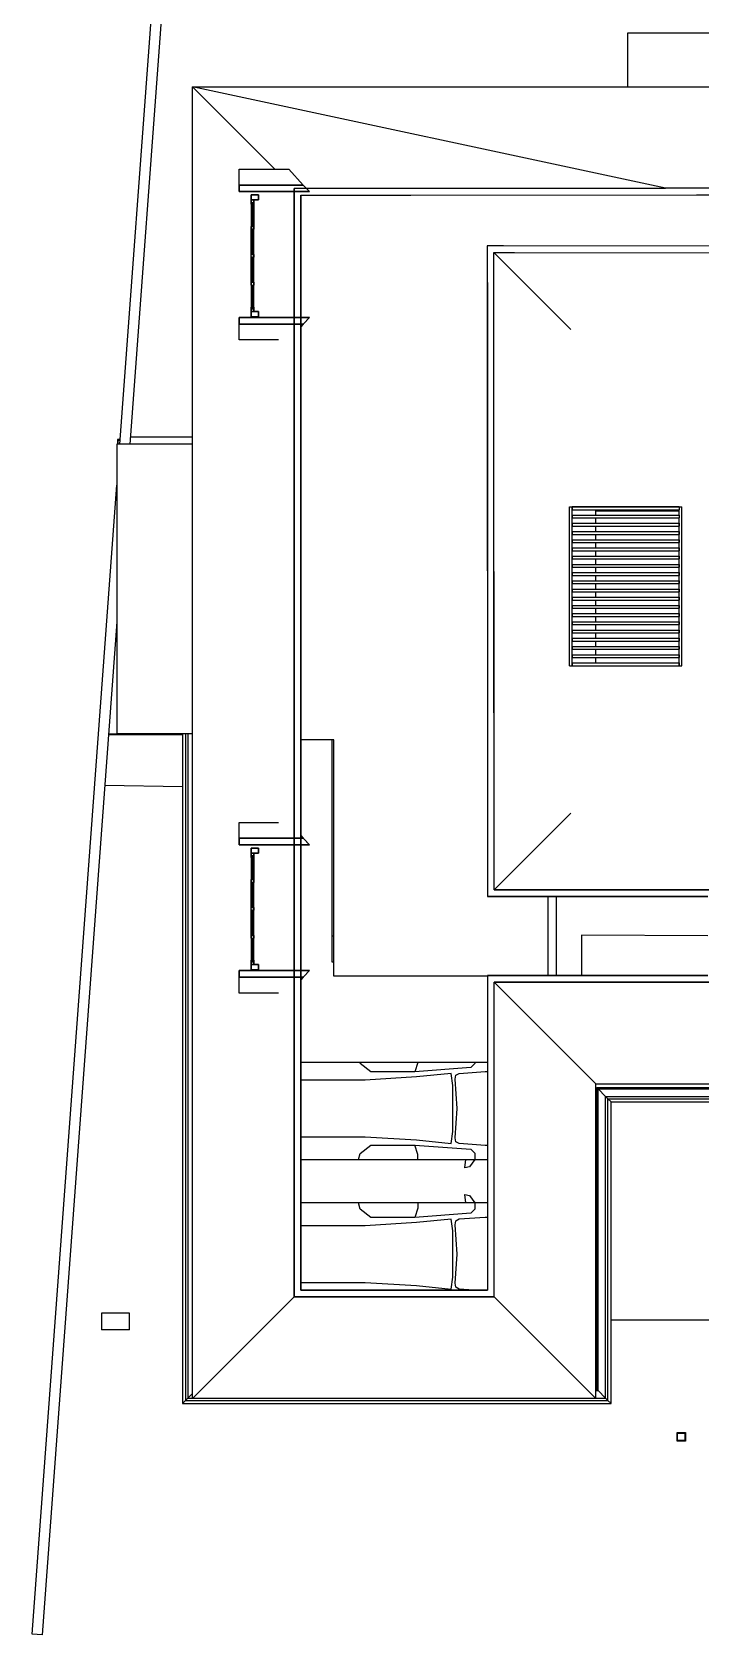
# Model space of a CAD drawing. Header units: metres. Extents: x -23 to 596, y -641 to 260.
# Drawn here: x -23 to 216, y -632 to -58 of the extents above; entities that cross this region are included whole.
import ezdxf

# ---------------------------------------------------------------- set-up
doc = ezdxf.new("R2010")
doc.units = ezdxf.units.M

msp = doc.modelspace()

# ---------------------------------------------------------------- linework, layer by layer
for p, q in [((8.45, -205.72), (21.22, -32.81)), ((24.81, -33.08), (12.06, -205.72)), ((250.01, -58.74), (190.01, -58.74)), ((190.01, -58.74), (190.01, -77.92)), ((34.42, -77.92), (532.08, -77.92)), ((203.66, -114.2), (34.42, -77.92)), ((34.42, -546.97), (34.42, -77.92)), ((34.42, -77.92), (63.91, -107.41)), ((51.1, -107.41), (68.88, -107.41)), ((51.1, -113.04), (51.1, -107.41)), ((68.88, -107.41), (74.04, -113.04)), ((51.1, -115.42), (51.1, -113.04)), ((51.1, -113.04), (74.04, -113.04)), ((70.77, -114.27), (203.66, -114.2)), ((70.77, -510.62), (70.77, -114.27)), ((76.23, -115.42), (74.04, -113.04)), ((323.63, -114.2), (203.66, -114.2)), ((76.23, -115.42), (51.1, -115.42)), ((55.41, -118.39), (55.41, -116.57)), ((55.41, -116.57), (58.01, -116.57)), ((55.41, -118.39), (56.39, -118.39)), ((55.41, -119.94), (55.41, -118.39)), ((55.41, -119.36), (55.41, -118.39)), ((58.01, -118.39), (55.41, -118.39)), ((56.39, -118.39), (55.41, -118.39)), ((55.41, -118.39), (55.41, -118.39)), ((55.41, -118.39), (55.41, -118.39)), ((55.41, -118.39), (55.41, -118.39)), ((55.41, -118.39), (55.41, -118.39)), ((55.41, -118.39), (55.41, -118.39)), ((55.41, -118.39), (55.41, -119.94)), ((56.39, -119.36), (55.41, -119.36)), ((55.41, -119.91), (55.41, -119.36)), ((56.39, -119.91), (55.41, -119.91)), ((55.41, -119.94), (55.41, -119.91)), ((56.39, -119.94), (55.41, -119.94)), ((55.41, -119.94), (55.41, -127.85)), ((55.41, -119.94), (55.9, -119.94)), ((55.41, -119.94), (55.41, -119.94)), ((55.9, -119.36), (55.9, -119.91)), ((55.9, -119.94), (55.9, -119.91)), ((55.9, -127.85), (55.9, -119.94)), ((55.9, -119.94), (55.9, -127.85)), ((55.9, -119.94), (55.9, -127.85)), ((55.9, -119.94), (55.9, -119.94)), ((55.9, -119.94), (55.9, -119.94)), ((55.9, -119.94), (56.39, -119.94)), ((56.39, -158.28), (56.39, -118.39)), ((56.39, -118.39), (56.39, -119.94)), ((56.39, -118.39), (56.39, -118.39)), ((56.39, -118.39), (56.39, -118.39)), ((56.39, -118.39), (56.39, -118.39)), ((56.39, -118.39), (56.39, -118.39)), ((56.39, -118.39), (56.39, -119.94)), ((56.39, -119.36), (56.39, -119.36)), ((56.39, -119.36), (56.39, -119.36)), ((56.39, -119.36), (56.39, -119.91)), ((56.39, -119.91), (56.39, -119.94)), ((56.39, -119.94), (56.39, -127.85)), ((58.01, -116.57), (58.01, -118.39)), ((73.16, -116.66), (214.76, -116.57)), ((73.16, -116.66), (73.16, -508.23)), ((214.76, -116.57), (309.96, -116.57)), ((56.39, -127.85), (55.41, -127.85)), ((56.39, -127.85), (55.41, -127.85)), ((55.41, -128.85), (55.41, -127.85)), ((55.41, -128.85), (55.41, -127.85)), ((55.41, -127.85), (55.9, -127.85)), ((55.41, -127.85), (55.41, -128.84)), ((55.41, -127.85), (55.41, -127.85)), ((55.41, -128.85), (55.41, -128.84)), ((55.41, -128.85), (56.39, -128.85)), ((55.41, -128.85), (56.39, -128.85)), ((55.41, -137.83), (55.41, -128.85)), ((55.9, -128.85), (55.41, -128.85)), ((55.41, -128.85), (55.41, -128.85)), ((55.9, -127.85), (55.9, -127.85)), ((55.9, -127.85), (56.39, -127.85)), ((55.9, -128.85), (55.9, -137.83)), ((55.9, -137.83), (55.9, -128.85)), ((55.9, -128.85), (55.9, -137.8)), ((55.9, -128.85), (55.9, -128.85)), ((56.39, -128.85), (55.9, -128.85)), ((56.39, -127.85), (56.39, -127.85)), ((56.39, -127.85), (56.39, -128.85)), ((56.39, -128.84), (56.39, -127.85)), ((56.39, -128.84), (56.39, -128.85)), ((56.39, -128.85), (56.39, -128.85)), ((56.39, -137.83), (56.39, -128.85)), ((248.25, -134.88), (139.86, -134.8)), ((139.86, -134.8), (139.94, -367.47)), ((169.72, -164.66), (142.25, -137.19)), ((142.32, -365.08), (142.25, -137.19)), ((142.25, -137.19), (245.87, -137.26)), ((56.39, -137.83), (55.41, -137.83)), ((55.41, -137.83), (56.39, -137.83)), ((55.41, -138.83), (55.41, -137.83)), ((55.41, -138.83), (55.41, -137.83)), ((55.41, -137.83), (55.9, -137.83)), ((55.41, -137.83), (55.41, -137.83)), ((55.41, -138.83), (55.41, -137.83)), ((55.41, -137.83), (55.41, -137.83)), ((55.41, -147.82), (55.41, -138.83)), ((55.41, -138.83), (55.9, -138.83)), ((55.9, -138.83), (55.41, -138.83)), ((55.41, -138.83), (56.39, -138.83)), ((55.41, -138.83), (55.41, -138.83)), ((55.41, -138.83), (55.9, -138.83)), ((55.41, -138.83), (55.41, -138.83)), ((55.9, -137.83), (55.9, -137.8)), ((55.9, -137.83), (55.9, -137.83)), ((55.9, -137.83), (56.39, -137.83)), ((55.9, -138.83), (55.9, -147.82)), ((55.9, -147.82), (55.9, -138.83)), ((55.9, -147.82), (55.9, -138.83)), ((55.9, -138.83), (56.39, -138.83)), ((55.9, -138.83), (55.9, -138.85)), ((55.9, -138.83), (55.9, -138.83)), ((55.9, -138.83), (56.39, -138.83)), ((55.9, -138.85), (55.9, -147.81)), ((56.39, -137.83), (56.39, -137.83)), ((56.39, -137.83), (56.39, -137.83)), ((56.39, -137.83), (56.39, -138.83)), ((56.39, -138.83), (56.39, -137.83)), ((56.39, -138.83), (56.39, -138.83)), ((56.39, -147.82), (56.39, -138.83)), ((56.39, -138.83), (56.39, -138.83)), ((55.41, -147.82), (55.9, -147.82)), ((56.39, -147.82), (55.41, -147.82)), ((55.9, -147.82), (55.41, -147.82)), ((55.41, -148.81), (55.41, -147.82)), ((55.41, -147.82), (55.41, -147.82)), ((55.41, -148.81), (55.41, -147.82)), ((55.41, -148.81), (55.41, -147.82)), ((55.41, -147.82), (55.9, -147.82)), ((55.41, -147.82), (55.41, -147.82)), ((55.41, -147.82), (55.41, -147.82)), ((55.41, -147.82), (55.41, -148.81)), ((55.41, -148.81), (56.39, -148.81)), ((55.41, -148.81), (56.39, -148.81)), ((55.41, -148.81), (55.41, -156.73)), ((55.41, -148.81), (55.9, -148.81)), ((55.41, -148.81), (55.41, -148.81)), ((55.9, -147.82), (55.9, -147.81)), ((55.9, -147.82), (56.39, -147.82)), ((55.9, -147.82), (55.9, -147.82)), ((55.9, -147.82), (56.39, -147.82)), ((55.9, -156.73), (55.9, -148.81)), ((55.9, -156.73), (55.9, -148.81)), ((55.9, -148.81), (55.9, -156.73)), ((55.9, -148.81), (55.9, -148.81)), ((55.9, -148.81), (56.39, -148.81)), ((56.39, -147.82), (56.39, -148.81)), ((56.39, -148.81), (56.39, -147.82)), ((56.39, -147.82), (56.39, -147.82)), ((56.39, -148.81), (56.39, -148.81)), ((56.39, -156.73), (56.39, -148.81)), ((51.1, -160.4), (76.23, -160.4)), ((51.1, -162.78), (51.1, -160.4)), ((56.39, -156.73), (55.41, -156.73)), ((55.41, -158.28), (55.41, -156.73)), ((55.41, -156.73), (55.41, -156.75)), ((55.9, -156.73), (55.41, -156.73)), ((55.41, -156.73), (55.41, -156.73)), ((55.41, -156.73), (55.41, -158.27)), ((56.39, -156.75), (55.41, -156.75)), ((55.41, -156.75), (55.41, -157.3)), ((55.41, -157.3), (56.39, -157.3)), ((55.41, -158.28), (55.41, -157.3)), ((55.41, -158.28), (55.41, -157.3)), ((55.41, -158.28), (55.41, -158.27)), ((55.41, -158.27), (55.41, -158.27)), ((56.39, -158.28), (55.41, -158.28)), ((55.41, -158.28), (55.41, -158.28)), ((55.41, -158.28), (58.01, -158.28)), ((55.41, -160.17), (55.41, -158.28)), ((55.41, -158.28), (56.39, -158.28)), ((55.41, -158.28), (55.41, -158.28)), ((58.01, -160.17), (55.41, -160.17)), ((55.9, -156.75), (55.9, -156.73)), ((55.9, -156.73), (55.9, -156.73)), ((56.39, -156.73), (55.9, -156.73)), ((55.9, -157.3), (55.9, -156.75)), ((56.39, -156.75), (56.39, -156.73)), ((56.39, -156.73), (56.39, -158.28)), ((56.39, -156.73), (56.39, -158.27)), ((56.39, -156.75), (56.39, -157.3)), ((56.39, -157.3), (56.39, -157.3)), ((56.39, -158.27), (56.39, -158.28)), ((56.39, -158.27), (56.39, -158.27)), ((56.39, -158.28), (56.39, -158.28)), ((58.01, -158.28), (58.01, -160.17)), ((74.04, -162.78), (76.23, -160.4)), ((74.04, -162.78), (51.1, -162.78)), ((51.1, -168.42), (51.1, -162.78)), ((74.04, -162.78), (73.16, -163.75)), ((65.14, -168.42), (51.1, -168.42)), ((7.37, -205.72), (7.37, -309.23)), ((34.42, -205.72), (7.37, -205.72)), ((7.6, -204.1), (7.6, -205.72)), ((8.57, -204.1), (7.6, -204.1)), ((7.8, -205.72), (7.8, -204.3)), ((7.8, -204.3), (8.55, -204.3)), ((12.25, -203.11), (34.42, -203.11)), ((-22.97, -631.27), (7.37, -220.32)), ((169.25, -228.11), (170.25, -228.11)), ((169.25, -284.95), (169.25, -228.11)), ((208.52, -228.11), (170.25, -228.11)), ((170.25, -284.95), (170.25, -228.11)), ((170.25, -228.15), (170.25, -229.15)), ((170.25, -228.15), (208.52, -228.15)), ((170.25, -229.15), (208.52, -229.15)), ((178.68, -228.15), (178.68, -228.11)), ((178.68, -231.08), (178.68, -229.15)), ((208.52, -228.11), (209.52, -228.11)), ((208.52, -228.15), (208.52, -228.11)), ((208.52, -228.15), (208.52, -229.15)), ((208.52, -231.08), (208.52, -229.15)), ((209.52, -284.95), (209.52, -228.11)), ((170.25, -231.08), (170.25, -232.08)), ((170.25, -231.08), (208.52, -231.08)), ((170.25, -232.08), (208.52, -232.08)), ((170.25, -234.02), (170.25, -235.02)), ((170.25, -234.02), (208.52, -234.02)), ((208.52, -229.69), (178.68, -229.69)), ((178.68, -234.02), (178.68, -232.08)), ((208.52, -231.08), (208.52, -232.08)), ((208.52, -284.95), (208.52, -232.08)), ((208.52, -234.02), (208.52, -235.02)), ((170.25, -235.02), (208.52, -235.02)), ((170.25, -236.96), (170.25, -237.96)), ((170.25, -236.96), (208.52, -236.96)), ((170.25, -237.96), (208.52, -237.96)), ((170.25, -239.89), (170.25, -240.89)), ((170.25, -239.89), (208.52, -239.89)), ((178.68, -236.96), (178.68, -235.02)), ((178.68, -239.89), (178.68, -237.96)), ((208.52, -236.96), (208.52, -237.96)), ((208.52, -239.89), (208.52, -240.89)), ((170.25, -240.89), (208.52, -240.89)), ((170.25, -242.83), (170.25, -243.83)), ((170.25, -242.83), (208.52, -242.83)), ((170.25, -243.83), (208.52, -243.83)), ((170.25, -245.77), (170.25, -246.77)), ((170.25, -245.77), (208.52, -245.77)), ((178.68, -242.83), (178.68, -240.89)), ((178.68, -245.77), (178.68, -243.83)), ((208.52, -242.83), (208.52, -243.83)), ((208.52, -245.77), (208.52, -246.77)), ((170.25, -246.77), (208.52, -246.77)), ((170.25, -248.7), (170.25, -249.7)), ((170.25, -248.7), (208.52, -248.7)), ((170.25, -249.7), (208.52, -249.7)), ((170.25, -251.64), (170.25, -252.64)), ((170.25, -251.64), (208.52, -251.64)), ((178.68, -248.7), (178.68, -246.77)), ((178.68, -251.64), (178.68, -249.7)), ((208.52, -248.7), (208.52, -249.7)), ((208.52, -251.64), (208.52, -252.64)), ((170.25, -252.64), (208.52, -252.64)), ((170.25, -254.58), (170.25, -255.58)), ((170.25, -254.58), (208.52, -254.58)), ((170.25, -255.58), (208.52, -255.58)), ((170.25, -257.51), (170.25, -258.51)), ((170.25, -257.51), (208.52, -257.51)), ((178.68, -254.58), (178.68, -252.64)), ((178.68, -257.51), (178.68, -255.58)), ((208.52, -254.58), (208.52, -255.58)), ((208.52, -257.51), (208.52, -258.51)), ((170.25, -258.51), (208.52, -258.51)), ((170.25, -260.45), (170.25, -261.45)), ((170.25, -260.45), (208.52, -260.45)), ((170.25, -261.45), (208.52, -261.45)), ((170.25, -263.39), (170.25, -264.39)), ((170.25, -263.39), (208.52, -263.39)), ((178.68, -260.45), (178.68, -258.51)), ((178.68, -263.39), (178.68, -261.45)), ((208.52, -260.45), (208.52, -261.45)), ((208.52, -263.39), (208.52, -264.39)), ((7.37, -269.21), (-19.38, -631.53)), ((170.25, -264.39), (208.52, -264.39)), ((170.25, -266.32), (170.25, -267.32)), ((170.25, -266.32), (208.52, -266.32)), ((170.25, -267.32), (208.52, -267.32)), ((170.25, -269.26), (170.25, -270.26)), ((170.25, -269.26), (208.52, -269.26)), ((178.68, -266.32), (178.68, -264.39)), ((178.68, -269.26), (178.68, -267.32)), ((208.52, -266.32), (208.52, -267.32)), ((208.52, -269.26), (208.52, -270.26)), ((170.25, -270.26), (208.52, -270.26)), ((170.25, -272.2), (170.25, -273.2)), ((170.25, -272.2), (208.52, -272.2)), ((170.25, -273.2), (208.52, -273.2)), ((178.68, -272.2), (178.68, -270.26)), ((178.68, -275.13), (178.68, -273.2)), ((208.52, -272.2), (208.52, -273.2)), ((170.25, -275.13), (170.25, -276.13)), ((170.25, -275.13), (208.52, -275.13)), ((170.25, -276.13), (208.52, -276.13)), ((170.25, -278.07), (170.25, -279.07)), ((170.25, -278.07), (208.52, -278.07)), ((170.25, -279.07), (208.52, -279.07)), ((178.68, -278.07), (178.68, -276.13)), ((178.68, -281.01), (178.68, -279.07)), ((208.52, -275.13), (208.52, -276.13)), ((208.52, -278.07), (208.52, -279.07)), ((169.25, -284.95), (170.25, -284.95)), ((170.25, -281.01), (170.25, -282.01)), ((170.25, -281.01), (208.52, -281.01)), ((170.25, -282.01), (208.52, -282.01)), ((170.25, -283.95), (170.25, -284.95)), ((170.25, -283.95), (208.52, -283.95)), ((170.25, -284.95), (208.52, -284.95)), ((178.68, -283.95), (178.68, -282.01)), ((208.52, -281.01), (208.52, -282.01)), ((208.52, -283.95), (208.52, -284.95)), ((208.52, -284.95), (209.52, -284.95)), ((208.52, -284.95), (209.52, -284.95)), ((30.8, -309.5), (4.42, -309.25)), ((7.37, -309.23), (34.42, -309.23)), ((8.6, -309.23), (34.42, -309.23)), ((30.8, -309.23), (30.8, -548.82)), ((30.8, -309.23), (31.94, -309.23)), ((31.94, -309.23), (31.94, -547.69)), ((31.94, -309.23), (32.79, -309.23)), ((32.79, -309.23), (34.42, -309.23)), ((32.79, -309.23), (32.79, -546.83)), ((4.39, -309.55), (30.8, -309.55)), ((85, -311.39), (73.16, -311.39)), ((84.41, -311.39), (73.16, -311.39)), ((84.41, -390.99), (84.41, -311.39)), ((84.41, -311.39), (84.41, -311.39)), ((85, -395.99), (85, -311.39)), ((30.8, -328.28), (3.05, -327.74)), ((169.74, -337.67), (142.32, -365.08)), ((51.1, -340.97), (65.14, -340.97)), ((51.1, -346.61), (51.1, -340.97)), ((51.1, -348.99), (51.1, -346.61)), ((51.1, -346.61), (74.04, -346.61)), ((76.23, -348.99), (51.1, -348.99)), ((73.16, -345.64), (74.04, -346.61)), ((76.23, -348.99), (74.04, -346.61)), ((55.41, -351.95), (55.41, -350.14)), ((55.41, -350.14), (58.01, -350.14)), ((55.41, -351.95), (56.39, -351.95)), ((55.41, -353.5), (55.41, -351.95)), ((55.41, -352.93), (55.41, -351.95)), ((58.01, -351.95), (55.41, -351.95)), ((56.39, -351.95), (55.41, -351.95)), ((55.41, -351.95), (55.41, -351.95)), ((55.41, -351.95), (55.41, -351.95)), ((55.41, -351.95), (55.41, -351.95)), ((55.41, -351.95), (55.41, -351.95)), ((55.41, -351.95), (55.41, -351.95)), ((55.41, -351.95), (55.41, -353.5)), ((56.39, -352.93), (55.41, -352.93)), ((55.41, -353.48), (55.41, -352.93)), ((56.39, -353.48), (55.41, -353.48)), ((55.41, -353.5), (55.41, -353.48)), ((56.39, -353.5), (55.41, -353.5)), ((55.41, -353.5), (55.41, -361.41)), ((55.41, -353.5), (55.9, -353.5)), ((55.41, -353.5), (55.41, -353.5)), ((55.9, -352.93), (55.9, -353.48)), ((55.9, -353.5), (55.9, -353.48)), ((55.9, -361.41), (55.9, -353.5)), ((55.9, -353.5), (55.9, -361.41)), ((55.9, -353.5), (55.9, -353.51)), ((55.9, -353.5), (55.9, -353.5)), ((55.9, -353.5), (56.39, -353.5)), ((55.9, -353.51), (55.9, -361.41)), ((56.39, -391.84), (56.39, -351.95)), ((56.39, -351.95), (56.39, -353.5)), ((56.39, -351.95), (56.39, -351.95)), ((56.39, -351.95), (56.39, -351.95)), ((56.39, -351.95), (56.39, -351.95)), ((56.39, -351.95), (56.39, -351.95)), ((56.39, -351.95), (56.39, -353.5)), ((56.39, -352.93), (56.39, -352.93)), ((56.39, -352.93), (56.39, -352.93)), ((56.39, -352.93), (56.39, -353.48)), ((56.39, -353.48), (56.39, -353.5)), ((56.39, -353.5), (56.39, -361.41)), ((58.01, -350.14), (58.01, -351.95)), ((56.39, -361.41), (55.41, -361.41)), ((56.39, -361.41), (55.41, -361.41)), ((55.41, -362.41), (55.41, -361.41)), ((55.41, -362.41), (55.41, -361.41)), ((55.41, -361.41), (55.9, -361.41)), ((55.41, -361.41), (55.41, -362.41)), ((55.41, -361.41), (55.41, -361.41)), ((55.41, -362.41), (56.39, -362.41)), ((55.41, -362.41), (56.39, -362.41)), ((55.41, -371.4), (55.41, -362.41)), ((55.9, -362.41), (55.41, -362.41)), ((55.41, -362.41), (55.41, -362.41)), ((55.41, -362.41), (55.41, -362.41)), ((55.9, -361.41), (55.9, -361.41)), ((55.9, -361.41), (56.39, -361.41)), ((55.9, -362.41), (55.9, -371.4)), ((55.9, -371.4), (55.9, -362.41)), ((55.9, -362.41), (55.9, -371.37)), ((55.9, -362.41), (55.9, -362.41)), ((56.39, -362.41), (55.9, -362.41)), ((56.39, -361.41), (56.39, -361.41)), ((56.39, -361.41), (56.39, -362.41)), ((56.39, -362.41), (56.39, -361.41)), ((56.39, -362.41), (56.39, -362.41)), ((56.39, -362.41), (56.39, -362.41)), ((56.39, -371.4), (56.39, -362.41)), ((56.39, -362.41), (56.39, -362.41)), ((142.32, -365.08), (221.19, -365.08)), ((56.39, -371.4), (55.41, -371.4)), ((55.41, -371.4), (56.39, -371.4)), ((55.41, -372.39), (55.41, -371.4)), ((55.41, -372.39), (55.41, -371.4)), ((55.41, -371.4), (55.9, -371.4)), ((55.41, -371.4), (55.41, -371.4)), ((55.41, -372.39), (55.41, -371.4)), ((55.41, -371.4), (55.41, -371.4)), ((55.41, -381.38), (55.41, -372.39)), ((55.41, -372.39), (55.9, -372.39)), ((55.9, -372.39), (55.41, -372.39)), ((55.41, -372.39), (56.39, -372.39)), ((55.41, -372.39), (55.41, -372.39)), ((55.41, -372.39), (55.9, -372.39)), ((55.41, -372.39), (55.41, -372.39)), ((55.9, -371.4), (55.9, -371.37)), ((55.9, -371.4), (55.9, -371.4)), ((55.9, -371.4), (56.39, -371.4)), ((55.9, -372.39), (55.9, -381.38)), ((55.9, -381.38), (55.9, -372.39)), ((55.9, -381.38), (55.9, -372.39)), ((55.9, -372.39), (56.39, -372.39)), ((55.9, -372.39), (55.9, -372.41)), ((55.9, -372.39), (55.9, -372.39)), ((55.9, -372.39), (56.39, -372.39)), ((55.9, -372.41), (55.9, -381.38)), ((56.39, -371.4), (56.39, -371.4)), ((56.39, -371.4), (56.39, -372.39)), ((56.39, -372.39), (56.39, -371.4)), ((56.39, -381.38), (56.39, -372.39)), ((56.39, -372.39), (56.39, -372.39)), ((218.8, -367.47), (139.94, -367.47)), ((161.68, -395.77), (161.68, -367.47)), ((164.68, -395.77), (164.68, -367.47)), ((55.41, -381.38), (55.9, -381.38)), ((56.39, -381.38), (55.41, -381.38)), ((55.9, -381.38), (55.41, -381.38)), ((55.41, -382.38), (55.41, -381.38)), ((55.41, -381.38), (55.41, -381.38)), ((55.41, -382.38), (55.41, -381.38)), ((55.41, -382.38), (55.41, -381.38)), ((55.41, -381.38), (55.9, -381.38)), ((55.41, -381.38), (55.41, -381.38)), ((55.41, -381.38), (55.41, -381.38)), ((55.41, -381.38), (55.41, -382.38)), ((55.41, -382.38), (56.39, -382.38)), ((55.41, -382.38), (56.39, -382.38)), ((55.41, -382.38), (55.41, -390.29)), ((55.41, -382.38), (55.9, -382.38)), ((55.41, -382.38), (55.41, -382.38)), ((55.9, -381.38), (56.39, -381.38)), ((55.9, -381.38), (55.9, -381.38)), ((55.9, -381.38), (55.9, -381.38)), ((55.9, -381.38), (56.39, -381.38)), ((55.9, -390.29), (55.9, -382.38)), ((55.9, -390.29), (55.9, -382.38)), ((55.9, -382.38), (55.9, -390.29)), ((55.9, -382.38), (55.9, -382.38)), ((55.9, -382.38), (56.39, -382.38)), ((56.39, -381.38), (56.39, -382.38)), ((56.39, -382.38), (56.39, -381.38)), ((56.39, -381.38), (56.39, -381.38)), ((56.39, -382.38), (56.39, -382.38)), ((56.39, -382.38), (56.39, -382.38)), ((56.39, -390.29), (56.39, -382.38)), ((85, -381.66), (84.41, -381.66)), ((173.6, -381.26), (173.6, -395.77)), ((218.8, -381.49), (173.6, -381.26)), ((51.1, -393.97), (76.23, -393.97)), ((51.1, -396.35), (51.1, -393.97)), ((56.39, -390.29), (55.41, -390.29)), ((55.41, -391.84), (55.41, -390.29)), ((55.41, -390.29), (55.41, -390.31)), ((55.9, -390.29), (55.41, -390.29)), ((55.41, -390.29), (55.41, -390.29)), ((55.41, -390.29), (55.41, -391.84)), ((56.39, -390.31), (55.41, -390.31)), ((55.41, -390.31), (55.41, -390.87)), ((55.41, -390.87), (56.39, -390.87)), ((55.41, -391.84), (55.41, -390.87)), ((55.41, -391.84), (55.41, -390.87)), ((56.39, -391.84), (55.41, -391.84)), ((55.41, -391.84), (55.41, -391.84)), ((55.41, -391.84), (58.01, -391.84)), ((55.41, -393.73), (55.41, -391.84)), ((55.41, -391.84), (56.39, -391.84)), ((55.41, -391.84), (55.41, -391.84)), ((55.41, -391.84), (55.41, -391.84)), ((55.41, -391.84), (55.41, -391.84)), ((58.01, -393.73), (55.41, -393.73)), ((55.9, -390.31), (55.9, -390.29)), ((55.9, -390.29), (55.9, -390.29)), ((56.39, -390.29), (55.9, -390.29)), ((55.9, -390.87), (55.9, -390.31)), ((56.39, -390.31), (56.39, -390.29)), ((56.39, -390.29), (56.39, -391.84)), ((56.39, -390.29), (56.39, -391.84)), ((56.39, -390.31), (56.39, -390.87)), ((56.39, -390.87), (56.39, -390.87)), ((56.39, -391.84), (56.39, -391.84)), ((56.39, -391.84), (56.39, -391.84)), ((56.39, -391.84), (56.39, -391.84)), ((58.01, -391.84), (58.01, -393.73)), ((74.04, -396.35), (76.23, -393.97)), ((85, -390.99), (84.41, -390.99)), ((74.04, -396.35), (51.1, -396.35)), ((51.1, -401.98), (51.1, -396.35)), ((74.04, -396.35), (73.16, -397.32)), ((139.94, -395.99), (85, -395.99)), ((139.94, -395.77), (218.8, -395.77)), ((139.94, -395.77), (139.94, -508.23)), ((178.68, -434.5), (142.32, -398.15)), ((142.32, -510.62), (142.32, -398.15)), ((221.19, -398.15), (142.32, -398.15)), ((65.14, -401.98), (51.1, -401.98)), ((139.94, -426.87), (73.16, -426.87)), ((94.37, -427.18), (94.29, -426.87)), ((98.2, -430.14), (94.37, -427.18)), ((114.98, -426.87), (113.91, -430.14)), ((133.96, -428.66), (113.91, -430.14)), ((135.4, -427.22), (133.96, -428.66)), ((135.4, -426.87), (135.4, -427.22)), ((96.23, -433.12), (73.16, -433.12)), ((114.56, -431.97), (96.23, -433.12)), ((113.91, -430.14), (98.2, -430.14)), ((126.9, -430.74), (114.56, -431.97)), ((127.59, -435), (126.9, -430.74)), ((127.59, -451.51), (127.59, -435)), ((128.4, -432.8), (128.61, -431.38)), ((129.1, -443.26), (128.4, -432.8)), ((128.61, -431.38), (129.85, -430.71)), ((129.85, -430.71), (139.07, -430.05)), ((139.07, -430.05), (139.94, -430.05)), ((178.68, -546.97), (178.68, -434.5)), ((178.68, -434.5), (257.54, -434.5)), ((179.04, -435.81), (257.1, -435.81)), ((179.04, -435.81), (179.48, -436.25)), ((179.48, -436.25), (179.04, -435.81)), ((179.04, -543.69), (179.04, -435.81)), ((179.48, -436.25), (182.18, -438.95)), ((179.48, -436.25), (257.54, -436.25)), ((182.18, -438.95), (179.48, -436.25)), ((179.48, -544.13), (179.48, -436.25)), ((182.18, -438.95), (183.04, -439.81)), ((182.18, -438.95), (260.24, -438.95)), ((183.04, -439.81), (182.18, -438.95)), ((182.18, -546.83), (182.18, -438.95)), ((183.04, -439.81), (261.1, -439.81)), ((183.04, -439.81), (184.17, -440.94)), ((184.17, -440.94), (183.04, -439.81)), ((183.04, -547.69), (183.04, -439.81)), ((184.17, -440.94), (262.23, -440.94)), ((184.17, -548.82), (184.17, -440.94)), ((128.4, -453.72), (129.1, -443.26)), ((126.9, -455.77), (127.59, -451.51)), ((73.16, -453.4), (96.23, -453.4)), ((94.37, -459.34), (98.2, -456.37)), ((96.23, -453.4), (114.56, -454.54)), ((98.2, -456.37), (113.91, -456.37)), ((113.91, -456.37), (133.96, -457.85)), ((115, -459.68), (113.91, -456.37)), ((114.56, -454.54), (126.9, -455.77)), ((128.61, -455.14), (128.4, -453.72)), ((129.85, -455.8), (128.61, -455.14)), ((139.07, -456.47), (129.85, -455.8)), ((133.96, -457.85), (135.4, -459.29)), ((139.94, -456.47), (139.07, -456.47)), ((73.16, -461.55), (139.94, -461.55)), ((93.84, -461.55), (94.37, -459.34)), ((115, -461.55), (115, -459.68)), ((131.79, -464.5), (132.23, -461.55)), ((133.46, -464.19), (131.79, -464.5)), ((135.4, -461.55), (133.46, -464.19)), ((135.4, -459.29), (135.4, -461.55)), ((131.79, -474.08), (133.46, -474.38)), ((132.23, -477.03), (131.79, -474.08)), ((133.46, -474.38), (135.4, -477.03)), ((139.94, -477.03), (73.16, -477.03)), ((94.37, -479.24), (93.84, -477.03)), ((98.2, -482.21), (94.37, -479.24)), ((115, -478.9), (113.91, -482.21)), ((133.96, -480.73), (113.91, -482.21)), ((115, -477.03), (115, -478.9)), ((135.4, -479.29), (133.96, -480.73)), ((135.4, -477.03), (135.4, -479.29)), ((96.23, -485.18), (73.16, -485.18)), ((114.56, -484.04), (96.23, -485.18)), ((113.91, -482.21), (98.2, -482.21)), ((126.9, -482.81), (114.56, -484.04)), ((127.59, -487.07), (126.9, -482.81)), ((127.59, -503.58), (127.59, -487.07)), ((128.4, -484.86), (128.61, -483.44)), ((129.1, -495.32), (128.4, -484.86)), ((128.61, -483.44), (129.85, -482.78)), ((129.85, -482.78), (139.07, -482.11)), ((139.07, -482.11), (139.94, -482.11)), ((128.4, -505.78), (129.1, -495.32)), ((126.9, -507.84), (127.59, -503.58)), ((73.16, -505.46), (96.23, -505.46)), ((73.16, -508.23), (139.94, -508.23)), ((96.23, -505.46), (114.56, -506.61)), ((114.56, -506.61), (126.9, -507.84)), ((128.61, -507.2), (128.4, -505.78)), ((129.85, -507.87), (128.61, -507.2)), ((134.9, -508.23), (129.85, -507.87)), ((34.42, -546.97), (70.77, -510.62)), ((142.32, -510.62), (70.77, -510.62)), ((178.68, -546.97), (142.32, -510.62)), ((11.87, -516.47), (1.87, -516.47)), ((1.87, -516.47), (1.87, -522.47)), ((11.87, -522.47), (11.87, -516.47)), ((178.68, -518.87), (179.04, -518.87)), ((184.17, -518.87), (317.73, -518.87)), ((11.87, -522.47), (1.87, -522.47)), ((178.68, -543.69), (179.04, -543.69)), ((178.68, -544.13), (179.48, -544.13)), ((179.48, -544.13), (179.04, -543.69)), ((179.48, -544.13), (179.48, -544.13)), ((182.18, -546.83), (179.48, -544.13)), ((30.8, -548.82), (31.94, -547.69)), ((30.8, -548.82), (184.17, -548.82)), ((31.94, -547.69), (32.79, -546.83)), ((32.79, -546.83), (31.94, -547.69)), ((31.94, -547.69), (183.04, -547.69)), ((31.94, -547.69), (31.94, -547.69)), ((32.79, -546.83), (34.42, -545.2)), ((32.79, -546.83), (34.42, -546.83)), ((178.68, -546.97), (34.42, -546.97)), ((178.68, -546.83), (182.18, -546.83)), ((183.04, -547.69), (182.18, -546.83)), ((184.17, -548.82), (183.04, -547.69)), ((207.74, -559.2), (210.74, -559.2)), ((207.74, -562.2), (207.74, -559.2)), ((207.94, -559.4), (210.54, -559.4)), ((207.94, -562), (207.94, -559.4)), ((210.54, -559.4), (210.54, -562)), ((210.74, -559.2), (210.74, -562.2)), ((210.74, -562.2), (207.74, -562.2)), ((210.54, -562), (207.94, -562)), ((-19.38, -631.53), (-22.97, -631.27))]:
    msp.add_line(p, q)
for points in [[(64.21, -115.42), (76.23, -115.42), (74.48, -113.52), (74.04, -113.04), (65.59, -113.04), (51.1, -113.04), (51.1, -113.52), (51.1, -115.42)], [(58.01, -118.39), (58.01, -118.34), (58.01, -116.81), (58.01, -116.57), (55.68, -116.57), (55.41, -116.57), (55.41, -116.81), (55.41, -118.34), (55.41, -118.39), (55.41, -118.39)], [(76.23, -160.4), (64.21, -160.4), (51.1, -160.4), (51.1, -162.31), (51.1, -162.79), (65.59, -162.79), (74.04, -162.79), (74.48, -162.31)], [(58.01, -159.92), (58.01, -158.32), (58.01, -158.28), (58.01, -158.28), (55.41, -158.28), (55.41, -158.32), (55.41, -159.92), (55.41, -160.17), (55.68, -160.17), (58.01, -160.17)], [(64.21, -348.99), (76.23, -348.99), (74.48, -347.08), (74.04, -346.61), (65.59, -346.61), (51.1, -346.61), (51.1, -347.08), (51.1, -348.99)], [(58.01, -351.91), (58.01, -350.38), (58.01, -350.14), (55.68, -350.14), (55.41, -350.14), (55.41, -350.38), (55.41, -351.91), (55.41, -351.95), (55.41, -351.95), (58.01, -351.95)], [(76.23, -393.97), (64.21, -393.97), (51.1, -393.97), (51.1, -395.87), (51.1, -396.35), (65.59, -396.35), (74.04, -396.35), (74.48, -395.87)], [(58.01, -393.48), (58.01, -391.88), (58.01, -391.84), (58.01, -391.84), (55.41, -391.84), (55.41, -391.88), (55.41, -393.48), (55.41, -393.73), (55.68, -393.73), (58.01, -393.73)]]:
    msp.add_lwpolyline(points, close=True)
for points in [[(323.63, -114.2), (203.66, -114.2), (107.7, -114.27), (70.77, -114.27), (70.77, -346.76), (70.77, -510.62), (142.32, -510.62), (142.32, -454.83), (142.32, -398.15), (196.53, -398.15), (221.19, -398.15)], [(218.8, -395.77), (197.7, -395.77), (139.94, -395.77), (139.94, -456.16), (139.94, -508.23), (73.16, -508.23), (73.16, -333.64), (73.16, -116.66), (112.51, -116.66), (214.76, -116.57), (309.96, -116.57)], [(248.25, -134.88), (145.71, -134.8), (139.86, -134.8), (139.89, -160.92), (139.89, -232.68), (139.94, -367.47), (197.7, -367.47), (205.95, -367.47), (218.8, -367.47)], [(221.19, -365.08), (206.17, -365.08), (196.53, -365.08), (142.32, -365.08), (142.27, -238.59), (142.27, -161.7), (142.25, -137.19), (149.64, -137.19), (245.87, -137.26)]]:
    msp.add_lwpolyline(points)

doc.saveas('drawing.dxf')
